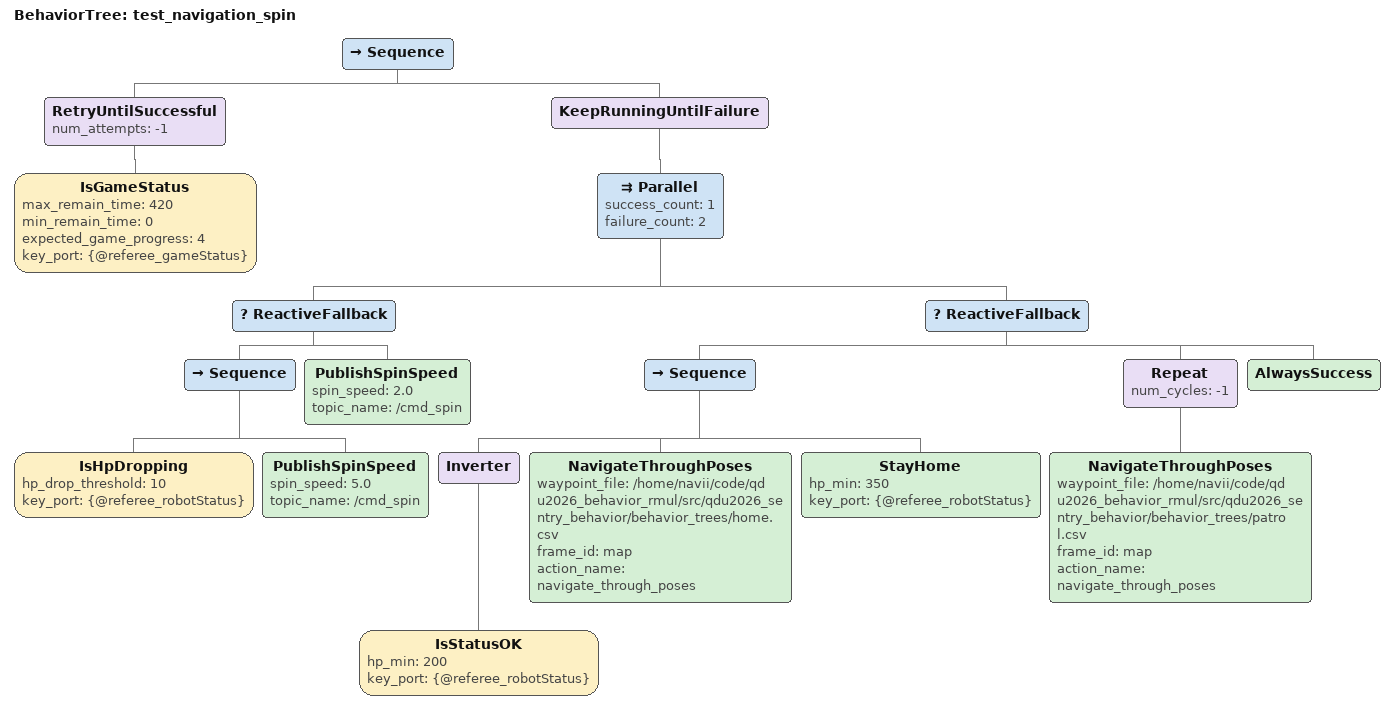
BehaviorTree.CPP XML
<?xml version="1.0" encoding="UTF-8"?>
<root BTCPP_format="4">
  <BehaviorTree ID="test_navigation_spin">
    <Sequence>
      <!-- 等待比赛开始 -->
      <RetryUntilSuccessful num_attempts="-1">
        <IsGameStatus max_remain_time="420"
                      min_remain_time="0"
                      expected_game_progress="4"
                      key_port="{@referee_gameStatus}"/>
      </RetryUntilSuccessful>

      <!-- 主循环 -->
      <KeepRunningUntilFailure>
        <Parallel success_count="1"
                  failure_count="2">

          <!-- 被动：受击时加速旋转，不影响导航 -->
          <ReactiveFallback>
            <Sequence>
              <IsHpDropping hp_drop_threshold="10"
                            key_port="{@referee_robotStatus}"/>
              <PublishSpinSpeed spin_speed="5.0"
                                topic_name="/cmd_spin"/>
            </Sequence>
            <PublishSpinSpeed spin_speed="2.0"
                              topic_name="/cmd_spin"/>
          </ReactiveFallback>

          <!-- 导航主逻辑 -->
          <ReactiveFallback>
            <!-- 优先级1：HP低 → 回家回血 -->
            <Sequence>
              <Inverter>
                <IsStatusOK hp_min="200"
                            key_port="{@referee_robotStatus}"/>
              </Inverter>
              <NavigateThroughPoses waypoint_file="/home/navii/code/qdu2026_behavior_rmul/src/qdu2026_sentry_behavior/behavior_trees/home.csv"
                                    frame_id="map"
                                    action_name="navigate_through_poses"/>
              <StayHome hp_min="350"
                        key_port="{@referee_robotStatus}"/>
            </Sequence>

            <!-- 优先级2：HP正常 → 巡逻 -->
            <Repeat num_cycles="-1">
              <NavigateThroughPoses waypoint_file="/home/navii/code/qdu2026_behavior_rmul/src/qdu2026_sentry_behavior/behavior_trees/patrol.csv"
                                    frame_id="map"
                                    action_name="navigate_through_poses"/>
            </Repeat>

            <!-- 兜底 -->
            <AlwaysSuccess/>
          </ReactiveFallback>

        </Parallel>
      </KeepRunningUntilFailure>
    </Sequence>
  </BehaviorTree>

</root>
